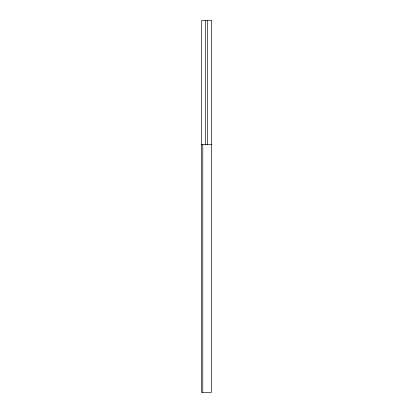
<?xml version="1.0" encoding="UTF-8"?>
<svg xmlns="http://www.w3.org/2000/svg" width="413" height="413" viewBox="0 0 413 413"><rect width="100%" height="100%" fill="white"/><g stroke="black" fill="none" stroke-linecap="round" stroke-linejoin="round"><path stroke-width="0.62" d="M201.544 144.55L211.456 144.55M207.491 20.65L207.491 144.813M205.509 20.65L205.509 144.813M202.783 144.55L202.783 392.35M211.456 20.65L201.544 20.65L201.544 392.35L211.456 392.35L211.456 20.65"/></g></svg>
